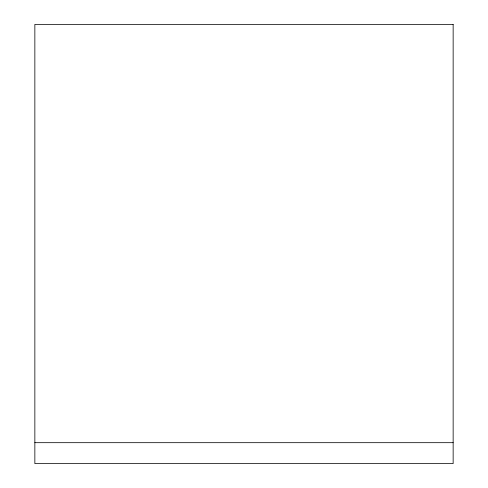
<?xml version="1.0" encoding="UTF-8"?>
<svg xmlns="http://www.w3.org/2000/svg" width="488" height="488" viewBox="0 0 488 488"><rect width="100%" height="100%" fill="white"/><g stroke="black" fill="none" stroke-linecap="round" stroke-linejoin="round"><path stroke-width="0.73" d="M34.855 442.683L453.145 442.683M453.145 24.4L34.855 24.4L34.855 463.6L453.145 463.6L453.145 24.4"/></g></svg>
